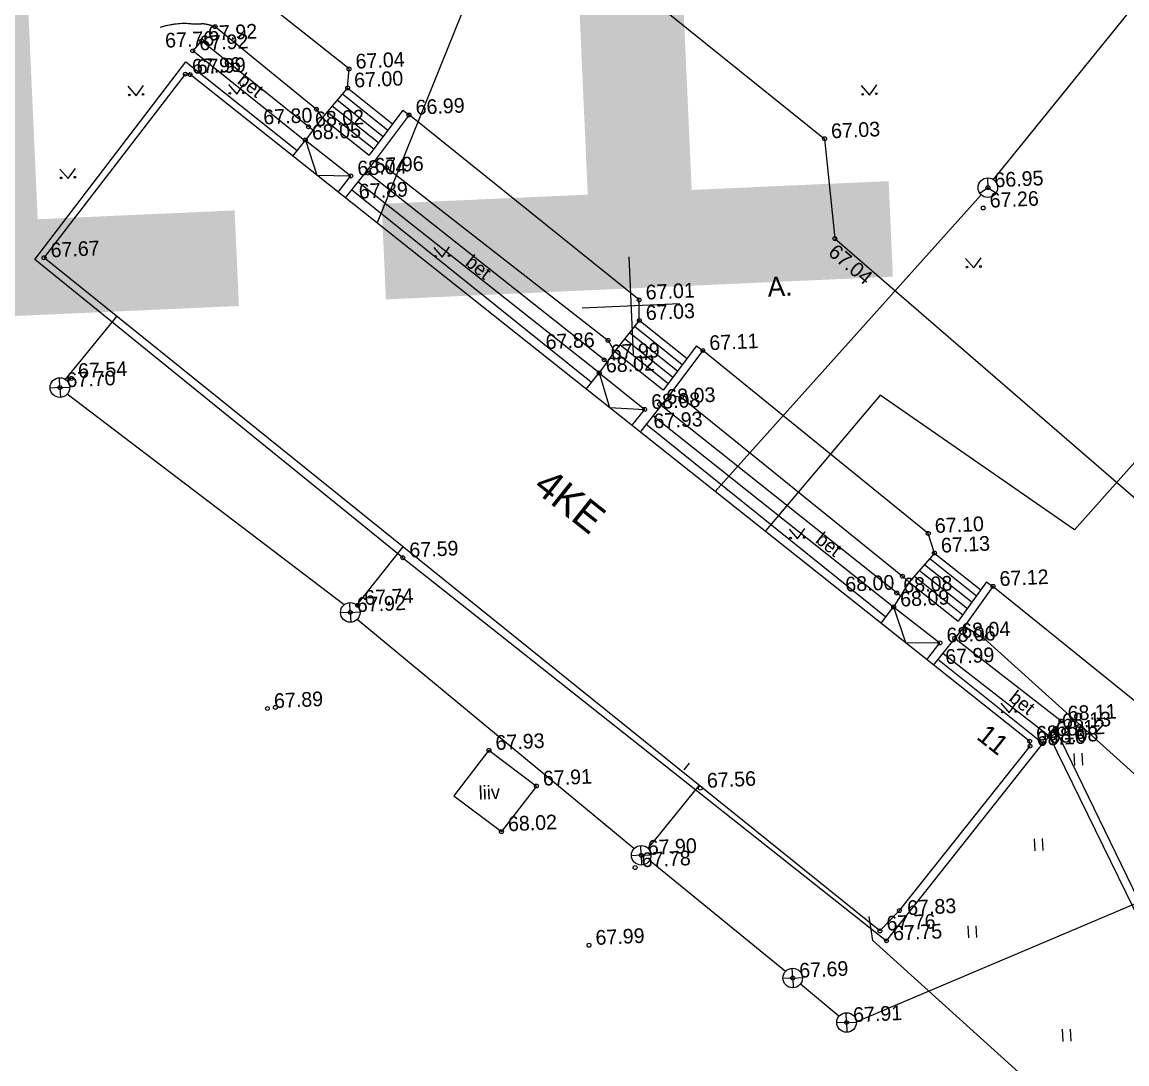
# Model space of a CAD drawing. Extents: x 640676 to 640937, y 6454929 to 6455190.
# Drawn here: x 640851.1 to 640907.6, y 6454999.5 to 6455052.8 of the extents above; entities that cross this region are included whole.
import ezdxf

# ---------------------------------------------------------------- set-up
doc = ezdxf.new("R2010")
doc.units = 0
for name, color, linetype in [('Level 1', 7, 'Continuous'), ('Level 14', 7, 'Continuous'), ('Level 15', 7, 'Continuous'), ('Level 16', 7, 'Continuous'), ('Level 17', 7, 'Continuous'), ('Level 2', 7, 'Continuous'), ('Level 21', 7, 'Continuous'), ('Level 3', 7, 'Continuous'), ('Level 30', 7, 'Continuous'), ('Level 31', 7, 'Continuous'), ('Level 4', 7, 'Continuous'), ('Level 41', 7, 'Continuous'), ('Level 42', 7, 'Continuous'), ('Level 54', 7, 'Continuous'), ('Level 56', 7, 'Continuous'), ('Level 58', 7, 'Continuous'), ('Level 59', 7, 'Continuous'), ('Level 61', 7, 'Continuous'), ('Level 63', 7, 'Continuous'), ('Level 7', 7, 'Continuous')]:
    doc.layers.add(name, color=color, linetype=linetype)

msp = doc.modelspace()

# ---------------------------------------------------------------- linework, layer by layer
at = {"layer": 'Level 1'}
for p, q in [((640859.435, 6455050.102), (640859.435, 6455050.102)), ((640859.68, 6455050.082), (640859.68, 6455050.082)), ((640852.211, 6455040.724), (640852.211, 6455040.724)), ((640902.588, 6455016.026), (640902.588, 6455016.026)), ((640902.61, 6455015.774), (640902.61, 6455015.774)), ((640884.928, 6455014.569), (640885.198, 6455014.91)), ((640895.934, 6455007.375), (640895.934, 6455007.375)), ((640894.937, 6455006.332), (640894.937, 6455006.332))]:
    msp.add_line(p, q, dxfattribs=at)
for points in [[(640852.211, 6455040.724), (640859.435, 6455050.102)], [(640894.937, 6455006.332), (640895.934, 6455007.375), (640902.61, 6455015.774), (640902.588, 6455016.026), (640859.68, 6455050.082), (640859.435, 6455050.102)], [(640894.937, 6455006.332), (640852.211, 6455040.724)]]:
    msp.add_lwpolyline(points, dxfattribs=at)
at = {"layer": 'Level 14'}
for points in [[(640853.286, 6455034.494), (640855.937, 6455037.725)], [(640867.557, 6455022.993), (640853.387, 6455033.748)], [(640868.192, 6455022.979), (640870.561, 6455025.953)], [(640882.366, 6455010.537), (640868.213, 6455022.247)], [(640893.73, 6455001.692), (640932.777, 6455018.217)], [(640883.088, 6455010.552), (640885.697, 6455013.769)], [(640890.105, 6455004.254), (640883.156, 6455009.929)], [(640892.842, 6455001.971), (640890.872, 6455003.614)]]:
    msp.add_lwpolyline(points, dxfattribs=at)
at = {"layer": 'Level 15'}
msp.add_lwpolyline([(640935.361, 6454969.002), (640894.569, 6455005.837), (640894.382, 6455007.063)], dxfattribs=at)
at = {"layer": 'Level 16'}
msp.add_lwpolyline([(640924.75, 6455049.097), (640904.886, 6455026.821), (640894.943, 6455033.696), (640889.111, 6455026.787)], dxfattribs=at)
at = {"layer": 'Level 17'}
for points in [[(640900.737, 6455044.715), (640912.301, 6455058.987)], [(640900.119, 6455043.932), (640886.517, 6455028.782)]]:
    msp.add_lwpolyline(points, dxfattribs=at)
at = {"layer": 'Level 2'}
for p, q in [((640867.729, 6455049.401), (640866.42, 6455047.878)), ((640867.463, 6455049.092), (640869.79, 6455047.245)), ((640867.724, 6455049.396), (640870.03, 6455047.565)), ((640866.941, 6455048.485), (640869.31, 6455046.605)), ((640867.202, 6455048.789), (640869.55, 6455046.925)), ((640866.42, 6455047.878), (640865.569, 6455046.735)), ((640866.42, 6455047.878), (640868.829, 6455045.965)), ((640866.68, 6455048.181), (640869.07, 6455046.285)), ((640870.549, 6455048.255), (640870.868, 6455048.015)), ((640864.926, 6455045.919), (640865.569, 6455046.735)), ((640865.569, 6455046.735), (640865.569, 6455046.735)), ((640869.143, 6455045.716), (640867.611, 6455043.787)), ((640867.245, 6455044.078), (640867.894, 6455044.902)), ((640867.894, 6455044.902), (640867.894, 6455044.902)), ((640884.834, 6455035.245), (640882.388, 6455037.204)), ((640885.084, 6455035.557), (640882.638, 6455037.516)), ((640884.334, 6455034.621), (640881.888, 6455036.579)), ((640884.584, 6455034.933), (640882.138, 6455036.892)), ((640881.375, 6455035.939), (640880.592, 6455034.839)), ((640883.86, 6455033.965), (640881.375, 6455035.939)), ((640884.084, 6455034.308), (640881.638, 6455036.267)), ((640885.566, 6455036.224), (640885.885, 6455035.983)), ((640879.927, 6455034.012), (640880.592, 6455034.839)), ((640880.592, 6455034.839), (640880.592, 6455034.839)), ((640884.174, 6455033.716), (640882.708, 6455031.871)), ((640882.261, 6455032.16), (640882.914, 6455032.973)), ((640882.914, 6455032.973), (640882.914, 6455032.973)), ((640870.551, 6455025.397), (640870.551, 6455025.397)), ((640897.482, 6455025.359), (640899.879, 6455023.456)), ((640897.66, 6455025.69), (640900.095, 6455023.756)), ((640896.958, 6455024.754), (640899.412, 6455022.806)), ((640897.22, 6455025.056), (640899.645, 6455023.131)), ((640896.435, 6455024.148), (640895.638, 6455022.886)), ((640896.435, 6455024.148), (640898.944, 6455022.155)), ((640896.697, 6455024.451), (640899.178, 6455022.481)), ((640900.392, 6455024.169), (640900.717, 6455023.936)), ((640894.993, 6455022.055), (640895.638, 6455022.886)), ((640895.638, 6455022.886), (640895.638, 6455022.886)), ((640899.258, 6455021.906), (640897.681, 6455019.921)), ((640897.343, 6455020.19), (640898.008, 6455021.048)), ((640898.008, 6455021.048), (640898.008, 6455021.048)), ((640895.275, 6455005.827), (640895.275, 6455005.827))]:
    msp.add_line(p, q, dxfattribs=at)
for points in [[(640870.551, 6455025.397), (640851.742, 6455040.63), (640859.46, 6455050.727), (640865.151, 6455046.204)], [(640870.549, 6455048.255), (640868.829, 6455045.965)], [(640870.868, 6455048.015), (640869.143, 6455045.716)], [(640865.569, 6455046.735), (640867.894, 6455044.902)], [(640865.569, 6455046.735), (640866.154, 6455044.946), (640867.894, 6455044.902)], [(640880.19, 6455034.342), (640867.927, 6455044.185)], [(640882.638, 6455037.516), (640881.375, 6455035.939)], [(640885.566, 6455036.224), (640883.86, 6455033.965)], [(640885.885, 6455035.983), (640884.174, 6455033.716)], [(640880.592, 6455034.839), (640882.914, 6455032.973)], [(640880.592, 6455034.839), (640881.114, 6455033.065), (640882.914, 6455032.973)], [(640895.245, 6455022.366), (640882.98, 6455032.213)], [(640870.551, 6455025.397), (640895.275, 6455005.827)], [(640897.724, 6455025.639), (640896.435, 6455024.148)], [(640900.392, 6455024.169), (640898.944, 6455022.155)], [(640900.717, 6455023.936), (640899.258, 6455021.906)], [(640895.638, 6455022.886), (640898.008, 6455021.048)], [(640895.638, 6455022.886), (640896.25, 6455021.074), (640898.008, 6455021.048)], [(640895.275, 6455005.827), (640903.258, 6455015.903), (640897.9, 6455020.196)]]:
    msp.add_lwpolyline(points, dxfattribs=at)
at = {"layer": 'Level 21'}
msp.add_lwpolyline([(640904.989, 6455064.814), (640904.183, 6455063.691), (640876.071, 6455059.44), (640869.233, 6455042.5)], dxfattribs=at)
at = {"layer": 'Level 3'}
for p, q in [((640865.541, 6455046.7), (640859.814, 6455051.293)), ((640903.602, 6455016.267), (640898.145, 6455020.505)), ((640874.952, 6455015.56), (640873.166, 6455013.23)), ((640874.952, 6455015.56), (640874.952, 6455015.56)), ((640877.376, 6455013.736), (640877.376, 6455013.736)), ((640873.166, 6455013.23), (640875.589, 6455011.406)), ((640875.589, 6455011.406), (640875.589, 6455011.406))]:
    msp.add_line(p, q, dxfattribs=at)
for points in [[(640865.946, 6455047.241), (640860.264, 6455051.799), (640859.814, 6455051.293)], [(640880.987, 6455035.394), (640868.673, 6455045.123)], [(640880.594, 6455034.842), (640868.252, 6455044.593)], [(640895.992, 6455023.447), (640883.75, 6455033.183)], [(640895.627, 6455022.872), (640883.329, 6455032.653)], [(640911.799, 6455000.406), (640903.91, 6455016.665), (640904.198, 6455017.056), (640898.76, 6455021.28)], [(640903.258, 6455015.903), (640903.602, 6455016.267), (640911.784, 6454999.554)], [(640874.952, 6455015.56), (640877.376, 6455013.736), (640875.589, 6455011.406)]]:
    msp.add_lwpolyline(points, dxfattribs=at)
at = {"layer": 'Level 30'}
for p, q in [((640860.264, 6455051.799), (640860.264, 6455051.799)), ((640859.814, 6455051.293), (640859.814, 6455051.293)), ((640867.8, 6455050.366), (640867.8, 6455050.366)), ((640867.729, 6455049.401), (640867.729, 6455049.401)), ((640870.868, 6455048.015), (640870.868, 6455048.015)), ((640865.728, 6455047.416), (640865.728, 6455047.416)), ((640892.107, 6455046.805), (640892.107, 6455046.805)), ((640868.772, 6455045.045), (640868.772, 6455045.045)), ((640892.633, 6455041.702), (640892.633, 6455041.702)), ((640882.632, 6455038.569), (640882.632, 6455038.569)), ((640882.638, 6455037.516), (640882.638, 6455037.516)), ((640885.885, 6455035.983), (640885.885, 6455035.983)), ((640880.841, 6455035.509), (640880.841, 6455035.509)), ((640883.685, 6455033.235), (640883.685, 6455033.235)), ((640897.409, 6455026.64), (640897.409, 6455026.64)), ((640897.724, 6455025.639), (640897.724, 6455025.639)), ((640895.799, 6455023.6), (640895.799, 6455023.6)), ((640900.717, 6455023.936), (640900.717, 6455023.936)), ((640898.76, 6455021.28), (640898.76, 6455021.28)), ((640903.91, 6455016.665), (640903.91, 6455016.665)), ((640904.198, 6455017.056), (640904.198, 6455017.056)), ((640903.602, 6455016.267), (640903.602, 6455016.267)), ((640903.258, 6455015.903), (640903.258, 6455015.903))]:
    msp.add_line(p, q, dxfattribs=at)
for points in [[(640870.303, 6455064.179), (640881.676, 6455055.184), (640892.107, 6455046.805), (640892.633, 6455041.702), (640909.274, 6455027.317), (640910.229, 6455026.857), (640914.054, 6455026.001), (640917.21, 6455025.685), (640921.076, 6455025.967), (640924.995, 6455026.671), (640928.895, 6455027.596), (640932.407, 6455028.75), (640932.68, 6455028.885)], [(640867.729, 6455049.401), (640867.8, 6455050.366), (640862.739, 6455054.386)], [(640882.638, 6455037.516), (640882.632, 6455038.569), (640870.868, 6455048.015)], [(640897.724, 6455025.639), (640897.409, 6455026.64), (640885.885, 6455035.983)], [(640918.287, 6455009.748), (640900.717, 6455023.936)]]:
    msp.add_lwpolyline(points, dxfattribs=at)
at = {"layer": 'Level 31'}
for p, q in [((640860.952, 6455052.528), (640860.952, 6455052.528)), ((640866.138, 6455048.311), (640866.138, 6455048.311)), ((640869.717, 6455045.327), (640869.717, 6455045.327)), ((640900.215, 6455043.263), (640900.215, 6455043.263)), ((640881.038, 6455036.498), (640881.038, 6455036.498)), ((640853.618, 6455034.559), (640853.618, 6455034.559)), ((640884.78, 6455033.593), (640884.78, 6455033.593)), ((640896.088, 6455024.454), (640896.088, 6455024.454)), ((640868.246, 6455022.966), (640868.246, 6455022.966)), ((640900.264, 6455021.272), (640900.264, 6455021.272)), ((640863.632, 6455017.697), (640863.632, 6455017.697)), ((640864.037, 6455017.757), (640864.037, 6455017.757)), ((640885.759, 6455013.627), (640885.759, 6455013.627)), ((640882.424, 6455009.568), (640882.424, 6455009.568)), ((640880.065, 6455005.601), (640880.065, 6455005.601))]:
    msp.add_line(p, q, dxfattribs=at)
for centre in [(640860.952, 6455052.528), (640866.138, 6455048.311), (640869.717, 6455045.327), (640900.215, 6455043.263), (640881.038, 6455036.498), (640853.618, 6455034.559), (640884.78, 6455033.593), (640896.088, 6455024.454), (640868.246, 6455022.966), (640900.264, 6455021.272), (640863.632, 6455017.697), (640864.037, 6455017.757), (640885.759, 6455013.627), (640882.424, 6455009.568), (640880.065, 6455005.601)]:
    msp.add_circle(centre, 0.1, dxfattribs=at)
at = {"layer": 'Level 4'}
for p, q in [((640853.022, 6455034.09), (640853, 6455034.589)), ((640853.022, 6455034.09), (640852.523, 6455034.068)), ((640853.022, 6455034.09), (640853.522, 6455034.112)), ((640853.022, 6455034.09), (640853.022, 6455034.09)), ((640853.022, 6455034.09), (640853.045, 6455033.591)), ((640867.863, 6455022.604), (640867.84, 6455023.103)), ((640867.863, 6455022.604), (640867.363, 6455022.581)), ((640867.863, 6455022.604), (640868.362, 6455022.626)), ((640867.863, 6455022.604), (640867.863, 6455022.604)), ((640867.863, 6455022.604), (640867.885, 6455022.104)), ((640882.735, 6455010.199), (640882.713, 6455010.698)), ((640882.735, 6455010.199), (640882.235, 6455010.176)), ((640882.735, 6455010.199), (640883.234, 6455010.221)), ((640882.735, 6455010.199), (640882.735, 6455010.199)), ((640882.735, 6455010.199), (640882.757, 6455009.699)), ((640890.481, 6455003.925), (640890.458, 6455004.424)), ((640890.481, 6455003.925), (640889.981, 6455003.902)), ((640890.481, 6455003.925), (640890.98, 6455003.947)), ((640890.481, 6455003.925), (640890.481, 6455003.925)), ((640890.481, 6455003.925), (640890.503, 6455003.425)), ((640893.232, 6455001.657), (640893.209, 6455002.156)), ((640893.232, 6455001.657), (640892.732, 6455001.634)), ((640893.232, 6455001.657), (640893.731, 6455001.679)), ((640893.232, 6455001.657), (640893.232, 6455001.657)), ((640893.232, 6455001.657), (640893.254, 6455001.157))]:
    msp.add_line(p, q, dxfattribs=at)
for centre in [(640853.022, 6455034.09), (640867.863, 6455022.604), (640882.735, 6455010.199), (640890.481, 6455003.925), (640893.232, 6455001.657)]:
    msp.add_circle(centre, 0.5, dxfattribs=at)
at = {"layer": 'Level 41'}
for p, q in [((640856.5, 6455049.484), (640856.925, 6455048.998)), ((640856.925, 6455048.998), (640857.299, 6455049.52)), ((640861.635, 6455049.568), (640862.06, 6455049.081)), ((640862.06, 6455049.081), (640862.434, 6455049.604)), ((640893.984, 6455049.517), (640894.409, 6455049.03)), ((640894.409, 6455049.03), (640894.783, 6455049.553)), ((640853.019, 6455045.25), (640853.444, 6455044.763)), ((640853.444, 6455044.763), (640853.818, 6455045.286)), ((640872.142, 6455041.242), (640872.567, 6455040.755)), ((640872.567, 6455040.755), (640872.941, 6455041.278)), ((640899.315, 6455040.69), (640899.74, 6455040.203)), ((640899.74, 6455040.203), (640900.114, 6455040.726)), ((640890.299, 6455026.853), (640890.724, 6455026.366)), ((640890.724, 6455026.366), (640891.098, 6455026.889)), ((640901.121, 6455017.962), (640901.546, 6455017.475)), ((640901.546, 6455017.475), (640901.92, 6455017.997)), ((640904.856, 6455015.401), (640904.884, 6455014.782)), ((640905.261, 6455015.408), (640905.289, 6455014.8)), ((640902.825, 6455011.044), (640902.853, 6455010.425)), ((640903.231, 6455011.051), (640903.258, 6455010.443)), ((640899.436, 6455006.593), (640899.463, 6455005.973)), ((640899.841, 6455006.599), (640899.868, 6455005.991)), ((640904.258, 6455001.309), (640904.286, 6455000.689)), ((640904.664, 6455001.316), (640904.691, 6455000.707))]:
    msp.add_line(p, q, dxfattribs=at)
for centre, radius in [((640856.57, 6455049.037), 0.0428), ((640857.269, 6455049.068), 0.0452), ((640861.705, 6455049.121), 0.0428), ((640862.404, 6455049.152), 0.0452), ((640894.054, 6455049.07), 0.0428), ((640894.753, 6455049.101), 0.0452), ((640853.089, 6455044.803), 0.0428), ((640853.788, 6455044.834), 0.0452), ((640872.212, 6455040.795), 0.0428), ((640872.911, 6455040.826), 0.0452), ((640899.385, 6455040.243), 0.0428), ((640900.084, 6455040.274), 0.0452), ((640890.369, 6455026.406), 0.0428), ((640891.069, 6455026.437), 0.0452), ((640901.191, 6455017.514), 0.0428), ((640901.89, 6455017.546), 0.0452)]:
    msp.add_circle(centre, radius, dxfattribs=at)
at = {"layer": 'Level 42'}
for p, q in [((640866.138, 6455048.311), (640866.42, 6455047.878)), ((640869.143, 6455045.716), (640869.717, 6455045.327)), ((640881.038, 6455036.498), (640881.375, 6455035.939)), ((640884.174, 6455033.716), (640884.78, 6455033.593)), ((640896.088, 6455024.454), (640896.435, 6455024.148)), ((640899.258, 6455021.906), (640900.264, 6455021.272))]:
    msp.add_line(p, q, dxfattribs=at)
for points in [[(640860.952, 6455052.528), (640866.138, 6455048.311)], [(640869.717, 6455045.327), (640881.038, 6455036.498)], [(640884.78, 6455033.593), (640896.088, 6455024.454)], [(640900.264, 6455021.272), (640908.265, 6455014.066), (640908.684, 6455013.591)]]:
    msp.add_lwpolyline(points, dxfattribs=at)
msp.add_open_spline([(640858.155, 6455052.51), (640859.092, 6455052.751), (640860.043, 6455052.644), (640860.439, 6455052.712), (640860.952, 6455052.528)], degree=2, dxfattribs=at)
at = {"layer": 'Level 54'}
for centre in [(640860.952, 6455052.528), (640860.264, 6455051.799), (640859.814, 6455051.293), (640859.435, 6455050.102), (640859.68, 6455050.082), (640867.8, 6455050.366), (640867.729, 6455049.401), (640866.138, 6455048.311), (640870.868, 6455048.015), (640865.728, 6455047.416), (640865.569, 6455046.735), (640892.107, 6455046.805), (640867.894, 6455044.902), (640868.772, 6455045.045), (640869.717, 6455045.327), (640900.455, 6455044.302), (640900.215, 6455043.263), (640892.633, 6455041.702), (640852.211, 6455040.724), (640882.632, 6455038.569), (640882.638, 6455037.516), (640881.038, 6455036.498), (640885.885, 6455035.983), (640880.841, 6455035.509), (640880.592, 6455034.839), (640853.022, 6455034.09), (640853.618, 6455034.559), (640884.78, 6455033.593), (640882.914, 6455032.973), (640883.685, 6455033.235), (640897.409, 6455026.64), (640897.724, 6455025.639), (640870.551, 6455025.397), (640896.088, 6455024.454), (640900.717, 6455023.936), (640895.799, 6455023.6), (640868.246, 6455022.966), (640895.638, 6455022.886), (640867.863, 6455022.604), (640898.76, 6455021.28), (640900.264, 6455021.272), (640898.008, 6455021.048), (640863.632, 6455017.697), (640864.037, 6455017.757), (640903.91, 6455016.665), (640904.198, 6455017.056), (640902.588, 6455016.026), (640903.602, 6455016.267), (640874.952, 6455015.56), (640902.61, 6455015.774), (640903.258, 6455015.903), (640877.376, 6455013.736), (640885.759, 6455013.627), (640875.589, 6455011.406), (640882.735, 6455010.199), (640882.424, 6455009.568), (640895.934, 6455007.375), (640894.937, 6455006.332), (640880.065, 6455005.601), (640895.275, 6455005.827), (640890.481, 6455003.925), (640893.232, 6455001.657)]:
    msp.add_circle(centre, 0.1, dxfattribs=at)
at = {"layer": 'Level 61'}
for p, q in [((640882.103, 6455040.767), (640882.326, 6455035.773)), ((640882.103, 6455040.767), (640882.326, 6455035.773)), ((640879.717, 6455038.158), (640884.712, 6455038.382)), ((640879.717, 6455038.158), (640884.712, 6455038.382))]:
    msp.add_line(p, q, dxfattribs=at)
at = {"layer": 'Level 7'}
for p, q in [((640900.433, 6455044.802), (640900.455, 6455044.302)), ((640900.455, 6455044.302), (640900.052, 6455044.007)), ((640900.455, 6455044.302), (640900.455, 6455044.302)), ((640900.455, 6455044.302), (640900.883, 6455044.044))]:
    msp.add_line(p, q, dxfattribs=at)
msp.add_circle((640900.455, 6455044.302), 0.5, dxfattribs=at)

# ---------------------------------------------------------------- texts
at = {"layer": 'Level 1'}
for s, height, rotation, p in [('4KE', 1.4998, 321.5514, (640877.148, 6455028.891)), ('11', 0.9999, 321.5612, (640899.826, 6455016.177))]:
    msp.add_text(s, height=height, rotation=rotation, dxfattribs=at).set_placement(p)
at = {"layer": 'Level 3'}
for s, rotation, p in [('bet', 321.9361, (640862.043, 6455049.668)), ('bet', 321.9361, (640873.694, 6455040.375)), ('bet', 321.9361, (640891.595, 6455026.211)), ('bet', 321.9361, (640901.485, 6455018.131)), ('liiv', 2.564, (640874.442, 6455013.034))]:
    msp.add_text(s, height=0.6999, rotation=rotation, dxfattribs=at).set_placement(p)
at = {"layer": 'Level 31'}
for s, p in [('67.76', (640858.414, 6455051.45)), ('67.80', (640863.435, 6455047.529)), ('67.89', (640868.315, 6455043.741)), ('67.26', (640900.565, 6455043.278)), ('67.86', (640877.864, 6455036.051)), ('67.54', (640853.967, 6455034.575)), ('67.93', (640883.379, 6455032.007)), ('68.00', (640893.183, 6455023.664)), ('67.74', (640868.595, 6455022.982)), ('67.99', (640898.294, 6455019.965)), ('67.89', (640863.982, 6455017.713)), ('67.56', (640886.109, 6455013.643)), ('67.78', (640882.773, 6455009.584)), ('67.99', (640880.415, 6455005.617))]:
    msp.add_text(s, height=0.7499, rotation=2.564, dxfattribs=at).set_placement(p)
at = {"layer": 'Level 56'}
msp.add_text('4G11', height=44.9955, rotation=2.564, dxfattribs=at).set_placement((640751.492, 6455033.303))
at = {"layer": 'Level 58'}
msp.add_text('A.', height=0.9999, rotation=2.564, dxfattribs=at).set_placement((640889.216, 6455038.732))
at = {"layer": 'Level 59'}
for s, rotation, p in [('67.04', 2.564, (640868.15, 6455050.381)), ('67.99', 2.564, (640860.029, 6455050.098)), ('66.99', 2.564, (640871.218, 6455048.031)), ('66.95', 2.564, (640900.805, 6455044.318)), ('67.04', 319.9415, (640892.239, 6455040.907)), ('67.01', 2.564, (640882.981, 6455038.584)), ('67.11', 2.564, (640886.235, 6455035.999)), ('67.10', 2.564, (640897.758, 6455026.656)), ('67.12', 2.564, (640901.066, 6455023.951)), ('68.16', 2.564, (640902.96, 6455015.79)), ('67.83', 2.564, (640896.346, 6455007.139))]:
    msp.add_text(s, height=0.7499, rotation=rotation, dxfattribs=at).set_placement(p)
at = {"layer": 'Level 63'}
for s, p in [('67.92', (640860.613, 6455051.815)), ('67.92', (640860.163, 6455051.309)), ('67.96', (640859.784, 6455050.118)), ('67.00', (640868.078, 6455049.416)), ('68.02', (640866.077, 6455047.432)), ('68.05', (640865.919, 6455046.75)), ('67.03', (640892.456, 6455046.821)), ('68.04', (640868.244, 6455044.918)), ('67.96', (640869.122, 6455045.06)), ('67.67', (640852.56, 6455040.739)), ('67.03', (640882.987, 6455037.532)), ('67.99', (640881.19, 6455035.525)), ('68.02', (640880.941, 6455034.855)), ('67.70', (640853.372, 6455034.106)), ('68.08', (640883.264, 6455032.989)), ('68.03', (640884.035, 6455033.251)), ('67.59', (640870.901, 6455025.413)), ('67.13', (640898.073, 6455025.655)), ('68.08', (640896.149, 6455023.616)), ('67.92', (640868.212, 6455022.619)), ('68.09', (640895.988, 6455022.902)), ('68.06', (640898.358, 6455021.064)), ('68.04', (640899.109, 6455021.295)), ('68.11', (640904.548, 6455017.072)), ('68.13', (640904.259, 6455016.681)), ('68.18', (640902.938, 6455016.042)), ('68.08', (640903.608, 6455015.919)), ('68.12', (640903.952, 6455016.283)), ('67.93', (640875.302, 6455015.576)), ('67.91', (640877.725, 6455013.752)), ('68.02', (640875.939, 6455011.422)), ('67.90', (640883.085, 6455010.214)), ('67.76', (640895.287, 6455006.348)), ('67.75', (640895.624, 6455005.843)), ('67.69', (640890.83, 6455003.94)), ('67.91', (640893.581, 6455001.672))]:
    msp.add_text(s, height=0.7499, rotation=2.564, dxfattribs=at).set_placement(p)

doc.saveas('drawing.dxf')
